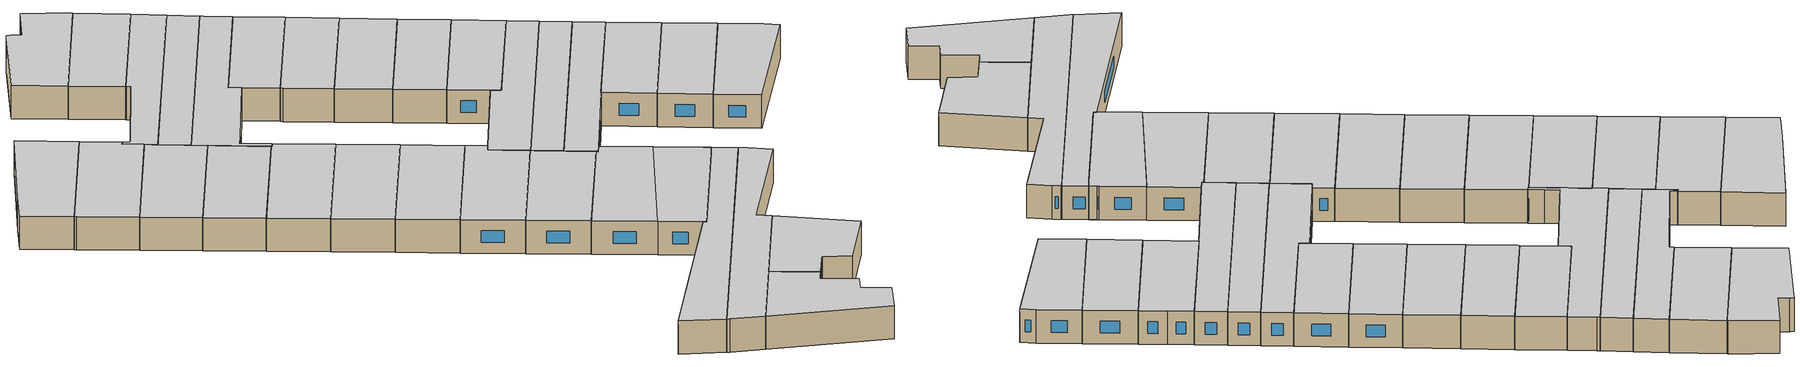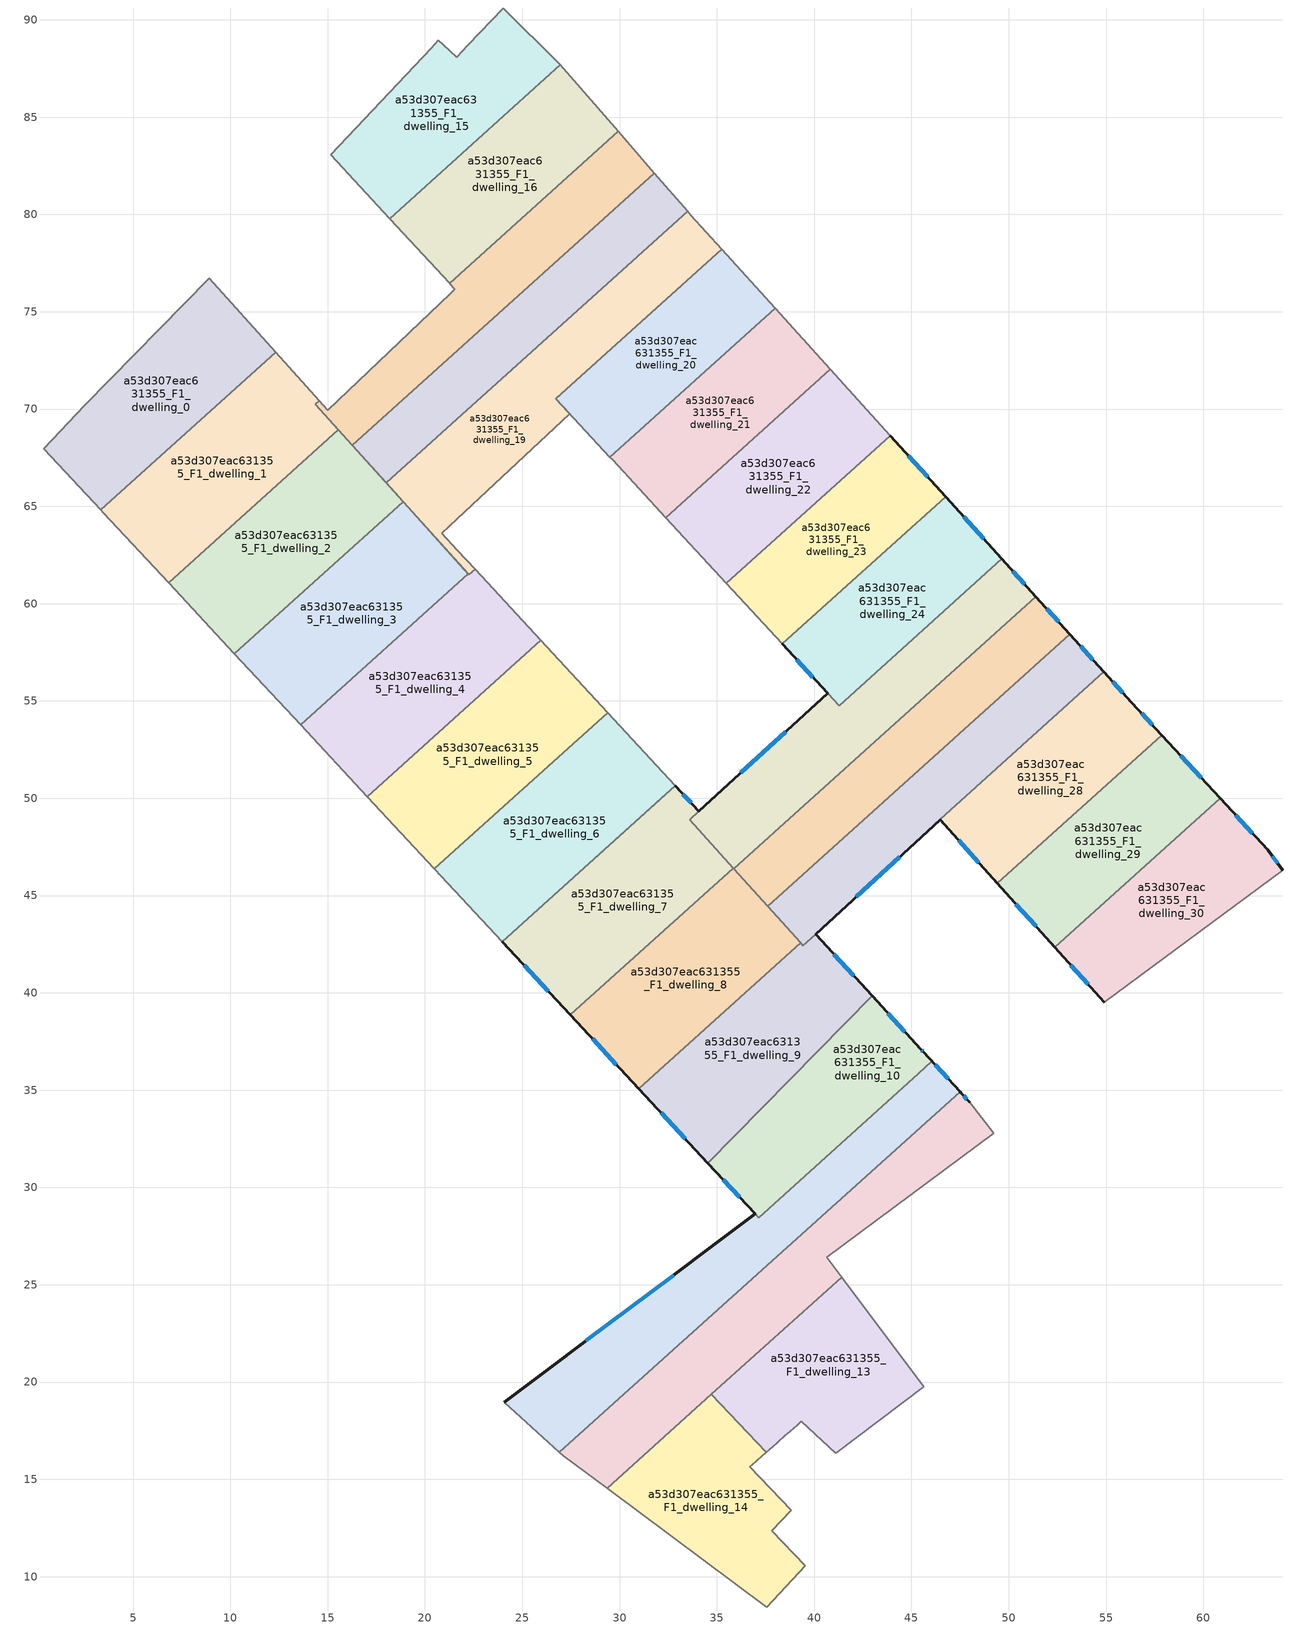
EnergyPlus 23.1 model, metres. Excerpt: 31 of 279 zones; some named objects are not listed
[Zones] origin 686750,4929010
a53d307eac631355_F1_dwelling_0
 floor to a53d307eac631355_F0_dwelling_0 (EU_floor_Construction): 8.92,76.72 12.33,72.93 3.33,64.83 0.42,67.96 2.51,70.19 z3
 wall adiabatic (EU_wall_Construction): 12.33,72.93 8.92,76.72 2.51,70.19 0.42,67.96 3.33,64.83 z3:6
 wall to a53d307eac631355_F1_dwelling_1 (EU_wall_Construction): 3.33,64.83 12.33,72.93 z3:6
 ceiling to a53d307eac631355_F2_dwelling_0 (EU_floor_Construction): 12.33,72.93 8.92,76.72 2.51,70.19 0.42,67.96 3.33,64.83 z6
a53d307eac631355_F1_dwelling_1
 floor to a53d307eac631355_F0_dwelling_1 (EU_floor_Construction): 14.57,70.43 14.37,70.25 15.55,68.93 6.83,61.07 3.47,64.68 3.33,64.83 12.33,72.93 z3
 wall to a53d307eac631355_F1_dwelling_2 (EU_wall_Construction): 6.83,61.07 15.55,68.93 z3:6
 wall adiabatic (EU_wall_Construction): 3.33,64.83 3.47,64.68 6.83,61.07 / 14.57,70.43 12.33,72.93 / 15.55,68.93 14.37,70.25 z3:6
 wall to a53d307eac631355_F1_dwelling_17 (EU_wall_Construction): 14.37,70.25 14.57,70.43 z3:6
 ceiling to a53d307eac631355_F2_dwelling_1 (EU_floor_Construction): 15.55,68.93 14.37,70.25 14.57,70.43 12.33,72.93 3.33,64.83 3.47,64.68 6.83,61.07 z6
a53d307eac631355_F1_dwelling_10
 floor to a53d307eac631355_F0_dwelling_10 (EU_floor_Construction): 45.48,37.11 45.61,36.96 46.06,36.48 45.35,35.84 37.15,28.45 34.54,31.26 42.98,39.84 z3
 wall outside (EU_wall_Construction): 45.61,36.96 45.48,37.11 42.98,39.84 / 34.54,31.26 36.97,28.64 z3:6
 wall to a53d307eac631355_F1_dwelling_9 (EU_wall_Construction): 42.98,39.84 34.54,31.26 z3:6
 wall to a53d307eac631355_F1_dwelling_11 (EU_wall_Construction): 36.97,28.64 37.15,28.45 45.35,35.84 46.06,36.48 45.61,36.96 z3:6
 window (EU_Window_Construction): 44.67,38 43.8,38.95 / 45.57,37.01 45.52,37.06 / 35.33,30.41 36.18,29.49 z3.98:5.02
 ceiling to a53d307eac631355_F2_dwelling_10 (EU_floor_Construction): 45.35,35.84 46.06,36.48 45.61,36.96 45.48,37.11 42.98,39.84 34.54,31.26 37.15,28.45 z6
a53d307eac631355_F1_dwelling_11
 floor to a53d307eac631355_F0_dwelling_11 (EU_floor_Construction): 46.06,36.48 45.62,36.97 47.5,34.92 26.9,16.4 24.07,18.97 36.97,28.64 37.15,28.45 z3
 wall outside (EU_wall_Construction): 36.97,28.64 24.07,18.97 / 47.5,34.92 45.62,36.97 z3:6
 wall to a53d307eac631355_F1_dwelling_12 (EU_wall_Construction): 26.9,16.4 47.5,34.92 z3:6
 wall adiabatic (EU_wall_Construction): 24.07,18.97 26.9,16.4 z3:6
 window (EU_Window_Construction): 32.78,25.5 28.27,22.12 / 46.89,35.59 46.23,36.3 z3.98:5.02
 ceiling to a53d307eac631355_F2_dwelling_11 (EU_floor_Construction): 37.15,28.45 36.97,28.64 24.07,18.97 26.9,16.4 47.5,34.92 45.62,36.97 46.06,36.48 z6
a53d307eac631355_F1_dwelling_12
 floor to a53d307eac631355_F0_dwelling_12 (EU_floor_Construction): 47.99,34.38 49.22,32.79 40.66,26.41 41.42,25.4 29.36,14.54 27.11,16.2 26.9,16.4 47.5,34.92 47.53,34.88 z3
 wall outside (EU_wall_Construction): 47.99,34.38 47.53,34.88 47.5,34.92 z3:6
 wall adiabatic (EU_wall_Construction): 26.9,16.4 27.11,16.2 29.36,14.54 / 41.42,25.4 40.66,26.41 49.22,32.79 47.99,34.38 z3:6
 wall to a53d307eac631355_F1_dwelling_13 (EU_wall_Construction): 34.71,19.36 41.42,25.4 z3:6
 wall to a53d307eac631355_F1_dwelling_14 (EU_wall_Construction): 29.36,14.54 34.71,19.36 z3:6
 window (EU_Window_Construction): 47.84,34.54 47.68,34.72 z3.98:5.02
 ceiling to a53d307eac631355_F2_dwelling_12 (EU_floor_Construction): 41.42,25.4 40.66,26.41 49.22,32.79 47.99,34.38 47.53,34.88 47.5,34.92 26.9,16.4 27.11,16.2 29.36,14.54 z6
a53d307eac631355_F1_dwelling_13
 floor to a53d307eac631355_F0_dwelling_13 (EU_floor_Construction): 41.42,25.4 45.62,19.75 41.11,16.34 39.34,17.98 39.23,17.88 39.12,17.79 38.78,17.49 38.62,17.35 38.55,17.29 38.09,16.89 37.87,16.69 37.72,16.55 37.53,16.39 34.71,19.36 z3
 wall adiabatic (EU_wall_Construction): 37.53,16.39 37.72,16.55 37.87,16.69 38.09,16.89 38.55,17.29 38.62,17.35 38.78,17.49 39.12,17.79 39.23,17.88 39.34,17.98 41.11,16.34 45.62,19.75 41.42,25.4 z3:6
 wall to a53d307eac631355_F1_dwelling_14 (EU_wall_Construction): 34.71,19.36 37.53,16.39 z3:6
 ceiling to a53d307eac631355_F2_dwelling_13 (EU_floor_Construction): 45.62,19.75 41.42,25.4 34.71,19.36 37.53,16.39 37.72,16.55 37.87,16.69 38.09,16.89 38.55,17.29 38.62,17.35 38.78,17.49 39.12,17.79 39.23,17.88 39.34,17.98 41.11,16.34 z6
a53d307eac631355_F1_dwelling_14
 floor to a53d307eac631355_F0_dwelling_14 (EU_floor_Construction): 37.53,16.39 37.07,15.99 37.04,15.96 36.81,15.76 36.7,15.66 38.82,13.42 37.83,12.35 39.54,10.56 37.57,8.44 29.36,14.54 34.71,19.36 z3
 wall adiabatic (EU_wall_Construction): 29.36,14.54 37.57,8.44 39.54,10.56 37.83,12.35 38.82,13.42 36.7,15.66 36.81,15.76 37.04,15.96 37.07,15.99 37.53,16.39 z3:6
 ceiling to a53d307eac631355_F2_dwelling_14 (EU_floor_Construction): 37.57,8.44 39.54,10.56 37.83,12.35 38.82,13.42 36.7,15.66 36.81,15.76 37.04,15.96 37.07,15.99 37.53,16.39 34.71,19.36 29.36,14.54 z6
a53d307eac631355_F1_dwelling_15
 floor to a53d307eac631355_F0_dwelling_15 (EU_floor_Construction): 26.91,87.75 26.96,87.69 18.19,79.79 15.15,83.08 20.32,88.55 20.69,88.95 20.93,88.73 21.63,88.07 22.21,88.69 24.03,90.61 z3
 wall adiabatic (EU_wall_Construction): 26.96,87.69 26.91,87.75 24.03,90.61 22.21,88.69 21.63,88.07 20.93,88.73 20.69,88.95 20.32,88.55 15.15,83.08 18.19,79.79 z3:6
 wall to a53d307eac631355_F1_dwelling_16 (EU_wall_Construction): 18.19,79.79 26.96,87.69 z3:6
 ceiling to a53d307eac631355_F2_dwelling_15 (EU_floor_Construction): 26.96,87.69 26.91,87.75 24.03,90.61 22.21,88.69 21.63,88.07 20.93,88.73 20.69,88.95 20.32,88.55 15.15,83.08 18.19,79.79 z6
a53d307eac631355_F1_dwelling_16
 floor to a53d307eac631355_F0_dwelling_16 (EU_floor_Construction): 26.96,87.69 29.94,84.27 21.27,76.46 18.19,79.79 z3
 wall to a53d307eac631355_F1_dwelling_17 (EU_wall_Construction): 21.27,76.46 29.94,84.27 z3:6
 wall adiabatic (EU_wall_Construction): 18.19,79.79 21.27,76.46 / 29.94,84.27 26.96,87.69 z3:6
 ceiling to a53d307eac631355_F2_dwelling_16 (EU_floor_Construction): 29.94,84.27 26.96,87.69 18.19,79.79 21.27,76.46 z6
a53d307eac631355_F1_dwelling_17
 floor to a53d307eac631355_F0_dwelling_17 (EU_floor_Construction): 29.94,84.27 31.79,82.13 16.26,68.14 14.37,70.25 14.57,70.43 15,69.95 21.29,75.93 21.53,76.16 21.28,76.44 21.27,76.46 z3
 wall adiabatic (EU_wall_Construction): 21.27,76.46 21.28,76.44 21.53,76.16 21.29,75.93 15,69.95 14.57,70.43 / 31.79,82.13 29.94,84.27 / 14.37,70.25 16.26,68.14 z3:6
 wall to a53d307eac631355_F1_dwelling_18 (EU_wall_Construction): 16.26,68.14 31.79,82.13 z3:6
 ceiling to a53d307eac631355_F2_dwelling_17 (EU_floor_Construction): 21.53,76.16 21.29,75.93 15,69.95 14.57,70.43 14.37,70.25 16.26,68.14 31.79,82.13 29.94,84.27 21.27,76.46 21.28,76.44 z6
a53d307eac631355_F1_dwelling_18
 floor to a53d307eac631355_F0_dwelling_18 (EU_floor_Construction): 31.79,82.13 33.5,80.16 18.01,66.2 16.26,68.14 z3
 wall adiabatic (EU_wall_Construction): 33.5,80.16 31.79,82.13 / 16.26,68.14 18.01,66.2 z3:6
 wall to a53d307eac631355_F1_dwelling_19 (EU_wall_Construction): 18.01,66.2 33.5,80.16 z3:6
 ceiling to a53d307eac631355_F2_dwelling_18 (EU_floor_Construction): 33.5,80.16 31.79,82.13 16.26,68.14 18.01,66.2 z6
a53d307eac631355_F1_dwelling_19
 floor to a53d307eac631355_F0_dwelling_19 (EU_floor_Construction): 33.67,79.96 35.25,78.22 26.73,70.54 27.45,69.76 21.63,64.34 20.85,63.62 21.67,62.74 22.57,61.77 22.26,61.49 18.01,66.2 33.5,80.16 z3
 wall to a53d307eac631355_F1_dwelling_4 (EU_wall_Construction): 22.26,61.49 22.57,61.77 z3:6
 wall adiabatic (EU_wall_Construction): 18.01,66.2 22.26,61.49 / 22.57,61.77 21.67,62.74 20.85,63.62 21.63,64.34 27.45,69.76 26.73,70.54 35.25,78.22 33.67,79.96 33.5,80.16 z3:6
 ceiling to a53d307eac631355_F2_dwelling_19 (EU_floor_Construction): 27.45,69.76 26.73,70.54 35.25,78.22 33.67,79.96 33.5,80.16 18.01,66.2 22.26,61.49 22.57,61.77 21.67,62.74 20.85,63.62 21.63,64.34 z6
a53d307eac631355_F1_dwelling_2
 floor to a53d307eac631355_F0_dwelling_2 (EU_floor_Construction): 15.55,68.93 18.88,65.24 10.21,57.43 6.83,61.07 z3
 wall adiabatic (EU_wall_Construction): 18.88,65.24 15.55,68.93 / 6.83,61.07 10.21,57.43 z3:6
 wall to a53d307eac631355_F1_dwelling_3 (EU_wall_Construction): 10.21,57.43 18.88,65.24 z3:6
 ceiling to a53d307eac631355_F2_dwelling_2 (EU_floor_Construction): 18.88,65.24 15.55,68.93 6.83,61.07 10.21,57.43 z6
a53d307eac631355_F1_dwelling_20
 floor to a53d307eac631355_F0_dwelling_20 (EU_floor_Construction): 35.25,78.22 37.99,75.18 29.5,67.54 26.74,70.55 z3
 wall adiabatic (EU_wall_Construction): 37.99,75.18 35.25,78.22 26.74,70.55 / 26.73,70.54 29.5,67.54 z3:6
 wall to a53d307eac631355_F1_dwelling_21 (EU_wall_Construction): 29.5,67.54 37.99,75.18 z3:6
 ceiling to a53d307eac631355_F2_dwelling_20 (EU_floor_Construction): 37.99,75.18 35.25,78.22 26.74,70.55 29.5,67.54 z6
a53d307eac631355_F1_dwelling_21
 floor to a53d307eac631355_F0_dwelling_21 (EU_floor_Construction): 37.99,75.18 40.84,72.04 32.38,64.42 29.64,67.39 29.5,67.54 z3
 wall adiabatic (EU_wall_Construction): 29.5,67.54 29.64,67.39 32.38,64.42 / 40.84,72.04 37.99,75.18 z3:6
 wall to a53d307eac631355_F1_dwelling_22 (EU_wall_Construction): 32.38,64.42 40.84,72.04 z3:6
 ceiling to a53d307eac631355_F2_dwelling_21 (EU_floor_Construction): 40.84,72.04 37.99,75.18 29.5,67.54 29.64,67.39 32.38,64.42 z6
a53d307eac631355_F1_dwelling_22
 floor to a53d307eac631355_F0_dwelling_22 (EU_floor_Construction): 40.84,72.04 43.92,68.63 35.49,61.04 32.38,64.42 z3
 wall adiabatic (EU_wall_Construction): 43.92,68.63 40.84,72.04 / 32.38,64.42 35.49,61.04 z3:6
 wall to a53d307eac631355_F1_dwelling_23 (EU_wall_Construction): 35.49,61.04 43.92,68.63 z3:6
 ceiling to a53d307eac631355_F2_dwelling_22 (EU_floor_Construction): 43.92,68.63 40.84,72.04 32.38,64.42 35.49,61.04 z6
a53d307eac631355_F1_dwelling_23
 floor to a53d307eac631355_F0_dwelling_23 (EU_floor_Construction): 43.92,68.63 46.76,65.5 38.36,57.93 35.49,61.04 z3
 wall outside (EU_wall_Construction): 46.76,65.5 43.92,68.63 z3:6
 wall to a53d307eac631355_F1_dwelling_24 (EU_wall_Construction): 38.36,57.93 46.76,65.5 z3:6
 wall adiabatic (EU_wall_Construction): 35.49,61.04 38.36,57.93 z3:6
 window (EU_Window_Construction): 45.84,66.52 44.84,67.61 z3.98:5.02
 ceiling to a53d307eac631355_F2_dwelling_23 (EU_floor_Construction): 46.76,65.5 43.92,68.63 35.49,61.04 38.36,57.93 z6
a53d307eac631355_F1_dwelling_24
 floor to a53d307eac631355_F0_dwelling_24 (EU_floor_Construction): 46.76,65.5 49.65,62.3 41.28,54.76 38.36,57.93 z3
 wall outside (EU_wall_Construction): 38.36,57.93 40.69,55.41 / 49.65,62.3 46.76,65.5 z3:6
 wall to a53d307eac631355_F1_dwelling_25 (EU_wall_Construction): 40.69,55.4 41.28,54.76 49.65,62.3 z3:6
 window (EU_Window_Construction): 39.12,57.11 39.93,56.23 / 48.71,63.34 47.7,64.46 z3.98:5.02
 ceiling to a53d307eac631355_F2_dwelling_24 (EU_floor_Construction): 49.65,62.3 46.76,65.5 38.36,57.93 41.28,54.76 z6
a53d307eac631355_F1_dwelling_25
 floor to a53d307eac631355_F0_dwelling_25 (EU_floor_Construction): 49.65,62.3 51.4,60.37 35.87,46.38 33.6,48.9 40.69,55.4 41.28,54.76 z3
 wall outside (EU_wall_Construction): 51.4,60.37 49.65,62.3 / 40.69,55.4 34.07,49.33 z3:6
 wall to a53d307eac631355_F1_dwelling_26 (EU_wall_Construction): 35.87,46.38 51.4,60.37 z3:6
 wall to a53d307eac631355_F1_dwelling_7 (EU_wall_Construction): 34.07,49.33 33.6,48.9 35.84,46.41 z3:6
 wall to a53d307eac631355_F1_dwelling_8 (EU_wall_Construction): 35.84,46.41 35.87,46.38 z3:6
 window (EU_Window_Construction): 50.83,61 50.21,61.67 / 38.54,53.43 36.22,51.31 z3.98:5.02
 ceiling to a53d307eac631355_F2_dwelling_25 (EU_floor_Construction): 41.28,54.76 40.69,55.4 33.6,48.9 35.87,46.38 51.4,60.37 49.65,62.3 z6
a53d307eac631355_F1_dwelling_26
 floor to a53d307eac631355_F0_dwelling_26 (EU_floor_Construction): 51.4,60.37 53.14,58.43 37.61,44.44 35.87,46.38 z3
 wall outside (EU_wall_Construction): 53.14,58.43 51.4,60.37 z3:6
 wall to a53d307eac631355_F1_dwelling_27 (EU_wall_Construction): 37.61,44.44 53.14,58.43 z3:6
 wall to a53d307eac631355_F1_dwelling_8 (EU_wall_Construction): 35.87,46.38 37.61,44.44 z3:6
 window (EU_Window_Construction): 52.58,59.06 51.96,59.74 z3.98:5.02
 ceiling to a53d307eac631355_F2_dwelling_26 (EU_floor_Construction): 53.14,58.43 51.4,60.37 35.87,46.38 37.61,44.44 z6
a53d307eac631355_F1_dwelling_27
 floor to a53d307eac631355_F0_dwelling_27 (EU_floor_Construction): 53.14,58.43 54.89,56.5 46.47,48.92 46.48,48.9 39.42,42.43 39.35,42.51 37.61,44.44 z3
 wall outside (EU_wall_Construction): 54.89,56.5 53.14,58.43 / 40.08,43.03 46.48,48.9 z3:6
 wall to a53d307eac631355_F1_dwelling_28 (EU_wall_Construction): 46.48,48.9 46.47,48.92 54.89,56.5 z3:6
 wall to a53d307eac631355_F1_dwelling_9 (EU_wall_Construction): 39.43,42.43 40.07,43.02 / 39.35,42.51 39.42,42.43 / 39.3,42.57 39.36,42.51 z3:6
 wall to a53d307eac631355_F1_dwelling_8 (EU_wall_Construction): 37.61,44.44 39.3,42.56 z3:6
 window (EU_Window_Construction): 54.32,57.13 53.71,57.81 / 42.16,44.94 44.4,46.99 z3.98:5.02
 ceiling to a53d307eac631355_F2_dwelling_27 (EU_floor_Construction): 46.48,48.9 46.47,48.92 54.89,56.5 53.14,58.43 37.61,44.44 39.35,42.51 39.42,42.43 z6
a53d307eac631355_F1_dwelling_28
 floor to a53d307eac631355_F0_dwelling_28 (EU_floor_Construction): 56.32,54.92 57.87,53.25 49.41,45.63 46.48,48.9 46.47,48.92 54.89,56.5 z3
 wall outside (EU_wall_Construction): 57.87,53.25 56.32,54.92 54.89,56.5 / 46.48,48.9 49.41,45.63 z3:6
 wall to a53d307eac631355_F1_dwelling_29 (EU_wall_Construction): 49.41,45.63 57.87,53.25 z3:6
 window (EU_Window_Construction): 55.86,55.44 55.36,55.99 / 57.36,53.79 56.82,54.38 / 47.44,47.84 48.46,46.7 z3.98:5.02
 ceiling to a53d307eac631355_F2_dwelling_28 (EU_floor_Construction): 57.87,53.25 56.32,54.92 54.89,56.5 46.47,48.92 46.48,48.9 49.41,45.63 z6
a53d307eac631355_F1_dwelling_29
 floor to a53d307eac631355_F0_dwelling_29 (EU_floor_Construction): 57.87,53.25 60.86,50 52.36,42.34 49.41,45.63 z3
 wall outside (EU_wall_Construction): 60.86,50 57.87,53.25 / 49.41,45.63 52.36,42.34 z3:6
 wall to a53d307eac631355_F1_dwelling_30 (EU_wall_Construction): 52.36,42.34 60.86,50 z3:6
 window (EU_Window_Construction): 59.89,51.06 58.84,52.19 / 50.37,44.56 51.4,43.41 z3.98:5.02
 ceiling to a53d307eac631355_F2_dwelling_29 (EU_floor_Construction): 60.86,50 57.87,53.25 49.41,45.63 52.36,42.34 z6
a53d307eac631355_F1_dwelling_3
 floor to a53d307eac631355_F0_dwelling_3 (EU_floor_Construction): 18.88,65.24 22.22,61.53 13.61,53.77 10.21,57.43 z3
 wall adiabatic (EU_wall_Construction): 22.22,61.53 18.88,65.24 / 10.21,57.43 13.61,53.77 z3:6
 wall to a53d307eac631355_F1_dwelling_4 (EU_wall_Construction): 13.61,53.77 22.22,61.53 z3:6
 ceiling to a53d307eac631355_F2_dwelling_3 (EU_floor_Construction): 22.22,61.53 18.88,65.24 10.21,57.43 13.61,53.77 z6
a53d307eac631355_F1_dwelling_30
 floor to a53d307eac631355_F0_dwelling_30 (EU_floor_Construction): 63.3,47.35 64.07,46.31 54.9,39.51 52.36,42.34 60.86,50 z3
 wall outside (EU_wall_Construction): 52.36,42.34 54.9,39.51 / 64.07,46.31 63.3,47.35 60.86,50 z3:6
 wall adiabatic (EU_wall_Construction): 54.9,39.51 64.07,46.31 z3:6
 window (EU_Window_Construction): 53.19,41.42 54.08,40.43 / 62.51,48.21 61.65,49.14 / 63.82,46.65 63.55,47.01 z3.98:5.02
 ceiling to a53d307eac631355_F2_dwelling_30 (EU_floor_Construction): 64.07,46.31 63.3,47.35 60.86,50 52.36,42.34 54.9,39.51 z6
a53d307eac631355_F1_dwelling_4
 floor to a53d307eac631355_F0_dwelling_4 (EU_floor_Construction): 22.57,61.77 25.95,58.11 17.04,50.08 13.61,53.77 22.22,61.53 22.26,61.49 z3
 wall adiabatic (EU_wall_Construction): 22.26,61.49 22.22,61.53 / 13.61,53.77 17.04,50.08 25.95,58.11 22.57,61.77 z3:6
 ceiling to a53d307eac631355_F2_dwelling_4 (EU_floor_Construction): 25.95,58.11 22.57,61.77 22.26,61.49 22.22,61.53 13.61,53.77 17.04,50.08 z6
a53d307eac631355_F1_dwelling_5
 floor to a53d307eac631355_F0_dwelling_5 (EU_floor_Construction): 25.96,58.11 29.39,54.39 20.49,46.37 17.04,50.08 z3
 wall adiabatic (EU_wall_Construction): 29.39,54.39 25.96,58.11 17.04,50.08 20.49,46.37 z3:6
 wall to a53d307eac631355_F1_dwelling_6 (EU_wall_Construction): 20.49,46.37 29.39,54.39 z3:6
 ceiling to a53d307eac631355_F2_dwelling_5 (EU_floor_Construction): 29.39,54.39 25.96,58.11 17.04,50.08 20.49,46.37 z6
a53d307eac631355_F1_dwelling_6
 floor to a53d307eac631355_F0_dwelling_6 (EU_floor_Construction): 29.39,54.39 32.85,50.65 23.97,42.63 20.49,46.37 z3
 wall adiabatic (EU_wall_Construction): 20.49,46.37 23.97,42.63 32.4,50.23 32.86,50.64 / 32.85,50.65 29.39,54.39 z3:6
 ceiling to a53d307eac631355_F2_dwelling_6 (EU_floor_Construction): 32.85,50.65 29.39,54.39 20.49,46.37 23.97,42.63 z6
a53d307eac631355_F1_dwelling_7
 floor to a53d307eac631355_F0_dwelling_7 (EU_floor_Construction): 34.07,49.33 33.6,48.9 35.84,46.41 27.47,38.87 23.97,42.63 32.86,50.64 z3
 wall outside (EU_wall_Construction): 34.07,49.33 32.86,50.64 / 23.97,42.63 27.47,38.87 z3:6
 wall to a53d307eac631355_F1_dwelling_8 (EU_wall_Construction): 27.47,38.87 35.84,46.41 z3:6
 wall adiabatic (EU_wall_Construction): 32.86,50.64 23.97,42.63 z3:6
 window (EU_Window_Construction): 33.68,49.76 33.25,50.22 / 25.1,41.41 26.33,40.09 z3.98:5.02
 ceiling to a53d307eac631355_F2_dwelling_7 (EU_floor_Construction): 35.84,46.41 33.6,48.9 34.07,49.33 32.86,50.64 23.97,42.63 27.47,38.87 z6
a53d307eac631355_F1_dwelling_8
 floor to a53d307eac631355_F0_dwelling_8 (EU_floor_Construction): 35.84,46.41 39.3,42.57 30.99,35.08 27.47,38.87 z3
 wall outside (EU_wall_Construction): 27.47,38.87 30.99,35.08 z3:6
 wall to a53d307eac631355_F1_dwelling_9 (EU_wall_Construction): 30.99,35.08 39.3,42.57 z3:6
 window (EU_Window_Construction): 28.61,37.64 29.84,36.31 z3.98:5.02
 ceiling to a53d307eac631355_F2_dwelling_8 (EU_floor_Construction): 39.3,42.57 35.84,46.41 27.47,38.87 30.99,35.08 z6
a53d307eac631355_F1_dwelling_9
 floor to a53d307eac631355_F0_dwelling_9 (EU_floor_Construction): 40.07,43.02 42.98,39.84 34.54,31.26 30.99,35.08 39.3,42.57 39.43,42.43 z3
 wall outside (EU_wall_Construction): 42.98,39.84 40.07,43.02 / 30.99,35.08 34.54,31.26 z3:6
 window (EU_Window_Construction): 42.04,40.88 41.02,41.99 / 32.15,33.83 33.39,32.5 z3.98:5.02
 ceiling to a53d307eac631355_F2_dwelling_9 (EU_floor_Construction): 34.54,31.26 42.98,39.84 40.07,43.02 39.43,42.43 39.3,42.57 30.99,35.08 z6
[Building]
EU S2 Campaign: North Axis=0; Terrain=City; Solar Distribution=FullExterior
[Site:Location]
Bologna: Latitude=44.5; Longitude=11.25; Time Zone=1; Elevation=37
[SizingPeriod:WeatherFileDays]
AnnualSizingPeriod: Begin Month=1; Begin Day of Month=1; End Month=12; End Day of Month=31; Day of Week for Start Day=Monday; Use Weather File Daylight Saving Period=No; Use Weather File Rain and Snow Indicators=No
[MATERIAL]
EU_InternalMass_Material: Roughness=MediumRough; Thickness=0.1; Conductivity=1; Density=1800; Specific Heat=900; Thermal Absorptance=0.9; Solar Absorptance=0.7; Visible Absorptance=0.7
[MATERIAL:NOMASS] Roughness=MediumRough; Thermal Absorptance=0.9; Solar Absorptance=0.7; Visible Absorptance=0.7
Name | Thermal Resistance
EU_wall_NoMass | 0.905828
EU_floor_NoMass | 0.67114
[WINDOWMATERIAL:SIMPLEGLAZINGSYSTEM]
EU_Window_SimpleGlazing: UFactor=4.52486; Solar Heat Gain Coefficient=0.85; Visible Transmittance=0.85
[CONSTRUCTION]
EU_wall_Construction: EU_wall_NoMass
EU_floor_Construction: EU_floor_NoMass
EU_Window_Construction: EU_Window_SimpleGlazing
EU_InternalMass_Construction: EU_InternalMass_Material
[ZONE] Type=1; Multiplier=1; Ceiling Height=autocalculate; Floor Area=autocalculate; Part of Total Floor Area=Yes
Name | Volume
a53d307eac631355_F1_dwelling_0 | 171.604
a53d307eac631355_F1_dwelling_1 | 184.271
a53d307eac631355_F1_dwelling_10 | 151.141
a53d307eac631355_F1_dwelling_11 | 222.594
a53d307eac631355_F1_dwelling_12 | 223.252
a53d307eac631355_F1_dwelling_13 | 155.102
a53d307eac631355_F1_dwelling_14 | 157.271
a53d307eac631355_F1_dwelling_15 | 160.153
a53d307eac631355_F1_dwelling_16 | 159.698
a53d307eac631355_F1_dwelling_17 | 163.465
a53d307eac631355_F1_dwelling_18 | 163.493
a53d307eac631355_F1_dwelling_19 | 198.623
a53d307eac631355_F1_dwelling_2 | 174.372
a53d307eac631355_F1_dwelling_20 | 140.32
a53d307eac631355_F1_dwelling_21 | 145.242
a53d307eac631355_F1_dwelling_22 | 156.439
a53d307eac631355_F1_dwelling_23 | 143.767
a53d307eac631355_F1_dwelling_24 | 145.678
a53d307eac631355_F1_dwelling_25 | 187.222
a53d307eac631355_F1_dwelling_26 | 163.474
a53d307eac631355_F1_dwelling_27 | 165.2
a53d307eac631355_F1_dwelling_28 | 150.135
a53d307eac631355_F1_dwelling_29 | 151.158
a53d307eac631355_F1_dwelling_3 | 174.359
a53d307eac631355_F1_dwelling_30 | 149.488
a53d307eac631355_F1_dwelling_4 | 181.154
a53d307eac631355_F1_dwelling_5 | 182.189
a53d307eac631355_F1_dwelling_6 | 183.219
a53d307eac631355_F1_dwelling_7 | 177.751
a53d307eac631355_F1_dwelling_8 | 174.38
a53d307eac631355_F1_dwelling_9 | 174.817
[INTERNALMASS] Construction=EU_InternalMass_Construction
Name | Zone or ZoneList | Surface Area
a53d307eac631355_F1_dwelling_0_EU_InternalMass | a53d307eac631355_F1_dwelling_0 | 57.1994
a53d307eac631355_F1_dwelling_1_EU_InternalMass | a53d307eac631355_F1_dwelling_1 | 61.4251
a53d307eac631355_F1_dwelling_2_EU_InternalMass | a53d307eac631355_F1_dwelling_2 | 58.1245
a53d307eac631355_F1_dwelling_3_EU_InternalMass | a53d307eac631355_F1_dwelling_3 | 58.1197
a53d307eac631355_F1_dwelling_4_EU_InternalMass | a53d307eac631355_F1_dwelling_4 | 60.388
a53d307eac631355_F1_dwelling_5_EU_InternalMass | a53d307eac631355_F1_dwelling_5 | 60.7557
a53d307eac631355_F1_dwelling_6_EU_InternalMass | a53d307eac631355_F1_dwelling_6 | 61.1039
a53d307eac631355_F1_dwelling_7_EU_InternalMass | a53d307eac631355_F1_dwelling_7 | 59.2516
a53d307eac631355_F1_dwelling_8_EU_InternalMass | a53d307eac631355_F1_dwelling_8 | 58.1268
a53d307eac631355_F1_dwelling_9_EU_InternalMass | a53d307eac631355_F1_dwelling_9 | 58.2725
a53d307eac631355_F1_dwelling_10_EU_InternalMass | a53d307eac631355_F1_dwelling_10 | 50.3778
a53d307eac631355_F1_dwelling_11_EU_InternalMass | a53d307eac631355_F1_dwelling_11 | 74.1855
a53d307eac631355_F1_dwelling_12_EU_InternalMass | a53d307eac631355_F1_dwelling_12 | 74.412
a53d307eac631355_F1_dwelling_13_EU_InternalMass | a53d307eac631355_F1_dwelling_13 | 51.7014
a53d307eac631355_F1_dwelling_14_EU_InternalMass | a53d307eac631355_F1_dwelling_14 | 52.428
a53d307eac631355_F1_dwelling_15_EU_InternalMass | a53d307eac631355_F1_dwelling_15 | 53.3843
a53d307eac631355_F1_dwelling_16_EU_InternalMass | a53d307eac631355_F1_dwelling_16 | 53.2325
a53d307eac631355_F1_dwelling_17_EU_InternalMass | a53d307eac631355_F1_dwelling_17 | 54.4884
a53d307eac631355_F1_dwelling_18_EU_InternalMass | a53d307eac631355_F1_dwelling_18 | 54.4977
a53d307eac631355_F1_dwelling_19_EU_InternalMass | a53d307eac631355_F1_dwelling_19 | 66.2078
a53d307eac631355_F1_dwelling_20_EU_InternalMass | a53d307eac631355_F1_dwelling_20 | 46.7851
a53d307eac631355_F1_dwelling_21_EU_InternalMass | a53d307eac631355_F1_dwelling_21 | 48.4154
a53d307eac631355_F1_dwelling_22_EU_InternalMass | a53d307eac631355_F1_dwelling_22 | 52.146
a53d307eac631355_F1_dwelling_23_EU_InternalMass | a53d307eac631355_F1_dwelling_23 | 47.9225
a53d307eac631355_F1_dwelling_24_EU_InternalMass | a53d307eac631355_F1_dwelling_24 | 48.5579
a53d307eac631355_F1_dwelling_25_EU_InternalMass | a53d307eac631355_F1_dwelling_25 | 62.4068
a53d307eac631355_F1_dwelling_26_EU_InternalMass | a53d307eac631355_F1_dwelling_26 | 54.4913
a53d307eac631355_F1_dwelling_27_EU_InternalMass | a53d307eac631355_F1_dwelling_27 | 55.0936
a53d307eac631355_F1_dwelling_28_EU_InternalMass | a53d307eac631355_F1_dwelling_28 | 50.0516
a53d307eac631355_F1_dwelling_29_EU_InternalMass | a53d307eac631355_F1_dwelling_29 | 50.3859
a53d307eac631355_F1_dwelling_30_EU_InternalMass | a53d307eac631355_F1_dwelling_30 | 49.829
[OTHEREQUIPMENT] Fuel Type=Electricity; Design Level Calculation Method=Watts/Area; Power per Zone Floor Area=1; Fraction Latent=0; Fraction Radiant=0; Fraction Lost=0; Carbon Dioxide Generation Rate=0; EndUse Subcategory=EU_Step8_InternalGains
Name | Zone or ZoneList or Space or SpaceList | Schedule
EU_Step8_InternalGain_a53d307eac631355_F1_dwelling_0_f000 | a53d307eac631355_F1_dwelling_0 | EU_Step8_GainSchedule_a53d307eac631355_F1_dwelling_0_f000
EU_Step8_InternalGain_a53d307eac631355_F1_dwelling_1_f000 | a53d307eac631355_F1_dwelling_1 | EU_Step8_GainSchedule_a53d307eac631355_F1_dwelling_1_f000
EU_Step8_InternalGain_a53d307eac631355_F1_dwelling_2_f000 | a53d307eac631355_F1_dwelling_2 | EU_Step8_GainSchedule_a53d307eac631355_F1_dwelling_2_f000
EU_Step8_InternalGain_a53d307eac631355_F1_dwelling_3_f000 | a53d307eac631355_F1_dwelling_3 | EU_Step8_GainSchedule_a53d307eac631355_F1_dwelling_3_f000
EU_Step8_InternalGain_a53d307eac631355_F1_dwelling_4_f000 | a53d307eac631355_F1_dwelling_4 | EU_Step8_GainSchedule_a53d307eac631355_F1_dwelling_4_f000
EU_Step8_InternalGain_a53d307eac631355_F1_dwelling_5_f000 | a53d307eac631355_F1_dwelling_5 | EU_Step8_GainSchedule_a53d307eac631355_F1_dwelling_5_f000
EU_Step8_InternalGain_a53d307eac631355_F1_dwelling_6_f000 | a53d307eac631355_F1_dwelling_6 | EU_Step8_GainSchedule_a53d307eac631355_F1_dwelling_6_f000
EU_Step8_InternalGain_a53d307eac631355_F1_dwelling_7_f000 | a53d307eac631355_F1_dwelling_7 | EU_Step8_GainSchedule_a53d307eac631355_F1_dwelling_7_f000
EU_Step8_InternalGain_a53d307eac631355_F1_dwelling_8_f000 | a53d307eac631355_F1_dwelling_8 | EU_Step8_GainSchedule_a53d307eac631355_F1_dwelling_8_f000
EU_Step8_InternalGain_a53d307eac631355_F1_dwelling_9_f000 | a53d307eac631355_F1_dwelling_9 | EU_Step8_GainSchedule_a53d307eac631355_F1_dwelling_9_f000
EU_Step8_InternalGain_a53d307eac631355_F1_dwelling_10_f000 | a53d307eac631355_F1_dwelling_10 | EU_Step8_GainSchedule_a53d307eac631355_F1_dwelling_10_f000
EU_Step8_InternalGain_a53d307eac631355_F1_dwelling_11_f000 | a53d307eac631355_F1_dwelling_11 | EU_Step8_GainSchedule_a53d307eac631355_F1_dwelling_11_f000
EU_Step8_InternalGain_a53d307eac631355_F1_dwelling_12_f000 | a53d307eac631355_F1_dwelling_12 | EU_Step8_GainSchedule_a53d307eac631355_F1_dwelling_12_f000
EU_Step8_InternalGain_a53d307eac631355_F1_dwelling_13_f000 | a53d307eac631355_F1_dwelling_13 | EU_Step8_GainSchedule_a53d307eac631355_F1_dwelling_13_f000
EU_Step8_InternalGain_a53d307eac631355_F1_dwelling_14_f000 | a53d307eac631355_F1_dwelling_14 | EU_Step8_GainSchedule_a53d307eac631355_F1_dwelling_14_f000
EU_Step8_InternalGain_a53d307eac631355_F1_dwelling_15_f000 | a53d307eac631355_F1_dwelling_15 | EU_Step8_GainSchedule_a53d307eac631355_F1_dwelling_15_f000
EU_Step8_InternalGain_a53d307eac631355_F1_dwelling_16_f000 | a53d307eac631355_F1_dwelling_16 | EU_Step8_GainSchedule_a53d307eac631355_F1_dwelling_16_f000
EU_Step8_InternalGain_a53d307eac631355_F1_dwelling_17_f000 | a53d307eac631355_F1_dwelling_17 | EU_Step8_GainSchedule_a53d307eac631355_F1_dwelling_17_f000
EU_Step8_InternalGain_a53d307eac631355_F1_dwelling_18_f000 | a53d307eac631355_F1_dwelling_18 | EU_Step8_GainSchedule_a53d307eac631355_F1_dwelling_18_f000
EU_Step8_InternalGain_a53d307eac631355_F1_dwelling_19_f000 | a53d307eac631355_F1_dwelling_19 | EU_Step8_GainSchedule_a53d307eac631355_F1_dwelling_19_f000
EU_Step8_InternalGain_a53d307eac631355_F1_dwelling_20_f000 | a53d307eac631355_F1_dwelling_20 | EU_Step8_GainSchedule_a53d307eac631355_F1_dwelling_20_f000
EU_Step8_InternalGain_a53d307eac631355_F1_dwelling_21_f000 | a53d307eac631355_F1_dwelling_21 | EU_Step8_GainSchedule_a53d307eac631355_F1_dwelling_21_f000
EU_Step8_InternalGain_a53d307eac631355_F1_dwelling_22_f000 | a53d307eac631355_F1_dwelling_22 | EU_Step8_GainSchedule_a53d307eac631355_F1_dwelling_22_f000
EU_Step8_InternalGain_a53d307eac631355_F1_dwelling_23_f000 | a53d307eac631355_F1_dwelling_23 | EU_Step8_GainSchedule_a53d307eac631355_F1_dwelling_23_f000
EU_Step8_InternalGain_a53d307eac631355_F1_dwelling_24_f000 | a53d307eac631355_F1_dwelling_24 | EU_Step8_GainSchedule_a53d307eac631355_F1_dwelling_24_f000
EU_Step8_InternalGain_a53d307eac631355_F1_dwelling_25_f000 | a53d307eac631355_F1_dwelling_25 | EU_Step8_GainSchedule_a53d307eac631355_F1_dwelling_25_f000
EU_Step8_InternalGain_a53d307eac631355_F1_dwelling_26_f000 | a53d307eac631355_F1_dwelling_26 | EU_Step8_GainSchedule_a53d307eac631355_F1_dwelling_26_f000
EU_Step8_InternalGain_a53d307eac631355_F1_dwelling_27_f000 | a53d307eac631355_F1_dwelling_27 | EU_Step8_GainSchedule_a53d307eac631355_F1_dwelling_27_f000
EU_Step8_InternalGain_a53d307eac631355_F1_dwelling_28_f000 | a53d307eac631355_F1_dwelling_28 | EU_Step8_GainSchedule_a53d307eac631355_F1_dwelling_28_f000
EU_Step8_InternalGain_a53d307eac631355_F1_dwelling_29_f000 | a53d307eac631355_F1_dwelling_29 | EU_Step8_GainSchedule_a53d307eac631355_F1_dwelling_29_f000
EU_Step8_InternalGain_a53d307eac631355_F1_dwelling_30_f000 | a53d307eac631355_F1_dwelling_30 | EU_Step8_GainSchedule_a53d307eac631355_F1_dwelling_30_f000
[ZONEVENTILATION:DESIGNFLOWRATE] Schedule=EU_AlwaysOn; Design Flow Rate Calculation Method=AirChanges/Hour; Air Changes per Hour=0.73129; Ventilation Type=Natural; Fan Pressure Rise=0; Fan Total Efficiency=1; Constant Term Coefficient=1; Temperature Term Coefficient=0; Velocity Term Coefficient=0; Velocity Squared Term Coefficient=0; Minimum Indoor Temperature=-100; Maximum Indoor Temperature=100; Delta Temperature=-100; Minimum Outdoor Temperature=-100; Maximum Outdoor Temperature=100; Maximum Wind Speed=40
Name | Zone or ZoneList or Space or SpaceList
EU_ConstantAir_a53d307eac631355_F1_dwelling_0 | a53d307eac631355_F1_dwelling_0
EU_ConstantAir_a53d307eac631355_F1_dwelling_1 | a53d307eac631355_F1_dwelling_1
EU_ConstantAir_a53d307eac631355_F1_dwelling_2 | a53d307eac631355_F1_dwelling_2
EU_ConstantAir_a53d307eac631355_F1_dwelling_3 | a53d307eac631355_F1_dwelling_3
EU_ConstantAir_a53d307eac631355_F1_dwelling_4 | a53d307eac631355_F1_dwelling_4
EU_ConstantAir_a53d307eac631355_F1_dwelling_5 | a53d307eac631355_F1_dwelling_5
EU_ConstantAir_a53d307eac631355_F1_dwelling_6 | a53d307eac631355_F1_dwelling_6
EU_ConstantAir_a53d307eac631355_F1_dwelling_7 | a53d307eac631355_F1_dwelling_7
EU_ConstantAir_a53d307eac631355_F1_dwelling_8 | a53d307eac631355_F1_dwelling_8
EU_ConstantAir_a53d307eac631355_F1_dwelling_9 | a53d307eac631355_F1_dwelling_9
EU_ConstantAir_a53d307eac631355_F1_dwelling_10 | a53d307eac631355_F1_dwelling_10
EU_ConstantAir_a53d307eac631355_F1_dwelling_11 | a53d307eac631355_F1_dwelling_11
EU_ConstantAir_a53d307eac631355_F1_dwelling_12 | a53d307eac631355_F1_dwelling_12
EU_ConstantAir_a53d307eac631355_F1_dwelling_13 | a53d307eac631355_F1_dwelling_13
EU_ConstantAir_a53d307eac631355_F1_dwelling_14 | a53d307eac631355_F1_dwelling_14
EU_ConstantAir_a53d307eac631355_F1_dwelling_15 | a53d307eac631355_F1_dwelling_15
EU_ConstantAir_a53d307eac631355_F1_dwelling_16 | a53d307eac631355_F1_dwelling_16
EU_ConstantAir_a53d307eac631355_F1_dwelling_17 | a53d307eac631355_F1_dwelling_17
EU_ConstantAir_a53d307eac631355_F1_dwelling_18 | a53d307eac631355_F1_dwelling_18
EU_ConstantAir_a53d307eac631355_F1_dwelling_19 | a53d307eac631355_F1_dwelling_19
EU_ConstantAir_a53d307eac631355_F1_dwelling_20 | a53d307eac631355_F1_dwelling_20
EU_ConstantAir_a53d307eac631355_F1_dwelling_21 | a53d307eac631355_F1_dwelling_21
EU_ConstantAir_a53d307eac631355_F1_dwelling_22 | a53d307eac631355_F1_dwelling_22
EU_ConstantAir_a53d307eac631355_F1_dwelling_23 | a53d307eac631355_F1_dwelling_23
EU_ConstantAir_a53d307eac631355_F1_dwelling_24 | a53d307eac631355_F1_dwelling_24
EU_ConstantAir_a53d307eac631355_F1_dwelling_25 | a53d307eac631355_F1_dwelling_25
EU_ConstantAir_a53d307eac631355_F1_dwelling_26 | a53d307eac631355_F1_dwelling_26
EU_ConstantAir_a53d307eac631355_F1_dwelling_27 | a53d307eac631355_F1_dwelling_27
EU_ConstantAir_a53d307eac631355_F1_dwelling_28 | a53d307eac631355_F1_dwelling_28
EU_ConstantAir_a53d307eac631355_F1_dwelling_29 | a53d307eac631355_F1_dwelling_29
EU_ConstantAir_a53d307eac631355_F1_dwelling_30 | a53d307eac631355_F1_dwelling_30
[HVACTEMPLATE:THERMOSTAT] Constant Heating Setpoint=20; Constant Cooling Setpoint=50
EU_HeatOnly_a53d307eac631355_F2_dwelling_2; EU_HeatOnly_a53d307eac631355_F2_dwelling_3; EU_HeatOnly_a53d307eac631355_F2_dwelling_4; EU_HeatOnly_a53d307eac631355_F2_dwelling_5; EU_HeatOnly_a53d307eac631355_F2_dwelling_6; EU_HeatOnly_a53d307eac631355_F2_dwelling_7; EU_HeatOnly_a53d307eac631355_F2_dwelling_8; EU_HeatOnly_a53d307eac631355_F2_dwelling_9; EU_HeatOnly_a53d307eac631355_F2_dwelling_10; EU_HeatOnly_a53d307eac631355_F2_dwelling_11; EU_HeatOnly_a53d307eac631355_F2_dwelling_12; EU_HeatOnly_a53d307eac631355_F2_dwelling_13; EU_HeatOnly_a53d307eac631355_F2_dwelling_14; EU_HeatOnly_a53d307eac631355_F2_dwelling_15; EU_HeatOnly_a53d307eac631355_F2_dwelling_16; EU_HeatOnly_a53d307eac631355_F2_dwelling_17; EU_HeatOnly_a53d307eac631355_F2_dwelling_18
[HVACTEMPLATE:ZONE:IDEALLOADSAIRSYSTEM] System Availability Schedule=EU_AlwaysOn; Maximum Heating Supply Air Temperature=50; Minimum Cooling Supply Air Temperature=13; Maximum Heating Supply Air Humidity Ratio=0.0156; Minimum Cooling Supply Air Humidity Ratio=0.0077; Heating Limit=NoLimit; Cooling Limit=NoLimit; Heating Availability Schedule=EU_AlwaysOn; Cooling Availability Schedule=EU_CoolingOff; Dehumidification Control Type=ConstantSensibleHeatRatio; Cooling Sensible Heat Ratio=0.7; Dehumidification Setpoint=60; Humidification Control Type=None; Humidification Setpoint=30; Outdoor Air Method=None; Outdoor Air Flow Rate per Person=0.00944; Outdoor Air Flow Rate per Zone Floor Area=0; Outdoor Air Flow Rate per Zone=0; Demand Controlled Ventilation Type=None; Outdoor Air Economizer Type=NoEconomizer; Heat Recovery Type=None; Sensible Heat Recovery Effectiveness=0.7; Latent Heat Recovery Effectiveness=0.65
Name | Template Thermostat
a53d307eac631355_F1_dwelling_0 | EU_HeatOnly_a53d307eac631355_F1_dwelling_0
a53d307eac631355_F1_dwelling_1 | EU_HeatOnly_a53d307eac631355_F1_dwelling_1
a53d307eac631355_F1_dwelling_2 | EU_HeatOnly_a53d307eac631355_F1_dwelling_2
a53d307eac631355_F1_dwelling_3 | EU_HeatOnly_a53d307eac631355_F1_dwelling_3
a53d307eac631355_F1_dwelling_4 | EU_HeatOnly_a53d307eac631355_F1_dwelling_4
a53d307eac631355_F1_dwelling_5 | EU_HeatOnly_a53d307eac631355_F1_dwelling_5
a53d307eac631355_F1_dwelling_6 | EU_HeatOnly_a53d307eac631355_F1_dwelling_6
a53d307eac631355_F1_dwelling_7 | EU_HeatOnly_a53d307eac631355_F1_dwelling_7
a53d307eac631355_F1_dwelling_8 | EU_HeatOnly_a53d307eac631355_F1_dwelling_8
a53d307eac631355_F1_dwelling_9 | EU_HeatOnly_a53d307eac631355_F1_dwelling_9
a53d307eac631355_F1_dwelling_10 | EU_HeatOnly_a53d307eac631355_F1_dwelling_10
a53d307eac631355_F1_dwelling_11 | EU_HeatOnly_a53d307eac631355_F1_dwelling_11
a53d307eac631355_F1_dwelling_12 | EU_HeatOnly_a53d307eac631355_F1_dwelling_12
a53d307eac631355_F1_dwelling_13 | EU_HeatOnly_a53d307eac631355_F1_dwelling_13
a53d307eac631355_F1_dwelling_14 | EU_HeatOnly_a53d307eac631355_F1_dwelling_14
a53d307eac631355_F1_dwelling_15 | EU_HeatOnly_a53d307eac631355_F1_dwelling_15
a53d307eac631355_F1_dwelling_16 | EU_HeatOnly_a53d307eac631355_F1_dwelling_16
a53d307eac631355_F1_dwelling_17 | EU_HeatOnly_a53d307eac631355_F1_dwelling_17
a53d307eac631355_F1_dwelling_18 | EU_HeatOnly_a53d307eac631355_F1_dwelling_18
a53d307eac631355_F1_dwelling_19 | EU_HeatOnly_a53d307eac631355_F1_dwelling_19
a53d307eac631355_F1_dwelling_20 | EU_HeatOnly_a53d307eac631355_F1_dwelling_20
a53d307eac631355_F1_dwelling_21 | EU_HeatOnly_a53d307eac631355_F1_dwelling_21
a53d307eac631355_F1_dwelling_22 | EU_HeatOnly_a53d307eac631355_F1_dwelling_22
a53d307eac631355_F1_dwelling_23 | EU_HeatOnly_a53d307eac631355_F1_dwelling_23
a53d307eac631355_F1_dwelling_24 | EU_HeatOnly_a53d307eac631355_F1_dwelling_24
a53d307eac631355_F1_dwelling_25 | EU_HeatOnly_a53d307eac631355_F1_dwelling_25
a53d307eac631355_F1_dwelling_26 | EU_HeatOnly_a53d307eac631355_F1_dwelling_26
a53d307eac631355_F1_dwelling_27 | EU_HeatOnly_a53d307eac631355_F1_dwelling_27
a53d307eac631355_F1_dwelling_28 | EU_HeatOnly_a53d307eac631355_F1_dwelling_28
a53d307eac631355_F1_dwelling_29 | EU_HeatOnly_a53d307eac631355_F1_dwelling_29
a53d307eac631355_F1_dwelling_30 | EU_HeatOnly_a53d307eac631355_F1_dwelling_30
[SIZING:ZONE] Zone Cooling Design Supply Air Temperature Input Method=SupplyAirTemperature; Zone Cooling Design Supply Air Temperature=13; Zone Heating Design Supply Air Temperature Input Method=SupplyAirTemperature; Zone Heating Design Supply Air Temperature=50; Zone Cooling Design Supply Air Humidity Ratio=0.008; Zone Heating Design Supply Air Humidity Ratio=0.008; Cooling Design Air Flow Method=DesignDay; Cooling Design Air Flow Rate=0; Cooling Minimum Air Flow per Zone Floor Area=0.000762; Cooling Minimum Air Flow=0; Cooling Minimum Air Flow Fraction=0.2; Heating Design Air Flow Method=DesignDay; Heating Design Air Flow Rate=0; Heating Maximum Air Flow per Zone Floor Area=0.002032; Heating Maximum Air Flow=0.141576; Heating Maximum Air Flow Fraction=0.3; Account for Dedicated Outdoor Air System=No; Dedicated Outdoor Air System Control Strategy=NeutralSupplyAir; Dedicated Outdoor Air Low Setpoint Temperature for Design=autosize; Dedicated Outdoor Air High Setpoint Temperature for Design=autosize; Zone Load Sizing Method=Sensible Load Only No Latent Load; Zone Latent Cooling Design Supply Air Humidity Ratio Input Method=HumidityRatioDifference; Zone Cooling Design Supply Air Humidity Ratio Difference=0.005; Zone Latent Heating Design Supply Air Humidity Ratio Input Method=HumidityRatioDifference; Zone Humidification Design Supply Air Humidity Ratio Difference=0.005
a53d307eac631355_F1_dwelling_0; a53d307eac631355_F1_dwelling_1; a53d307eac631355_F1_dwelling_2; a53d307eac631355_F1_dwelling_3; a53d307eac631355_F1_dwelling_4; a53d307eac631355_F1_dwelling_5; a53d307eac631355_F1_dwelling_6; a53d307eac631355_F1_dwelling_7; a53d307eac631355_F1_dwelling_8; a53d307eac631355_F1_dwelling_9; a53d307eac631355_F1_dwelling_10; a53d307eac631355_F1_dwelling_11; a53d307eac631355_F1_dwelling_12; a53d307eac631355_F1_dwelling_13; a53d307eac631355_F1_dwelling_14; a53d307eac631355_F1_dwelling_15; a53d307eac631355_F1_dwelling_16; a53d307eac631355_F1_dwelling_17; a53d307eac631355_F1_dwelling_18; a53d307eac631355_F1_dwelling_19; a53d307eac631355_F1_dwelling_20; a53d307eac631355_F1_dwelling_21; a53d307eac631355_F1_dwelling_22; a53d307eac631355_F1_dwelling_23; a53d307eac631355_F1_dwelling_24; a53d307eac631355_F1_dwelling_25; a53d307eac631355_F1_dwelling_26; a53d307eac631355_F1_dwelling_27; a53d307eac631355_F1_dwelling_28; a53d307eac631355_F1_dwelling_29; a53d307eac631355_F1_dwelling_30
[SCHEDULE:CONSTANT]
Name | Hourly Value
EU_AlwaysOn | 1
EU_CoolingOff | 0
[SCHEDULE:FILE] Column Number=1; Rows to Skip at Top=0; Number of Hours of Data=8760; Column Separator=Comma; Interpolate to Timestep=No; Minutes per Item=60; Adjust Schedule for Daylight Savings=Yes
Name | File
EU_Step8_GainSchedule_a53d307eac631355_F1_dwelling_0_f000 | ../../schedules/a53d307eac631355/a53d307eac631355_F1_dwelling_0_f000_gain.csv
EU_Step8_GainSchedule_a53d307eac631355_F1_dwelling_1_f000 | ../../schedules/a53d307eac631355/a53d307eac631355_F1_dwelling_1_f000_gain.csv
EU_Step8_GainSchedule_a53d307eac631355_F1_dwelling_2_f000 | ../../schedules/a53d307eac631355/a53d307eac631355_F1_dwelling_2_f000_gain.csv
EU_Step8_GainSchedule_a53d307eac631355_F1_dwelling_3_f000 | ../../schedules/a53d307eac631355/a53d307eac631355_F1_dwelling_3_f000_gain.csv
EU_Step8_GainSchedule_a53d307eac631355_F1_dwelling_4_f000 | ../../schedules/a53d307eac631355/a53d307eac631355_F1_dwelling_4_f000_gain.csv
EU_Step8_GainSchedule_a53d307eac631355_F1_dwelling_5_f000 | ../../schedules/a53d307eac631355/a53d307eac631355_F1_dwelling_5_f000_gain.csv
EU_Step8_GainSchedule_a53d307eac631355_F1_dwelling_6_f000 | ../../schedules/a53d307eac631355/a53d307eac631355_F1_dwelling_6_f000_gain.csv
EU_Step8_GainSchedule_a53d307eac631355_F1_dwelling_7_f000 | ../../schedules/a53d307eac631355/a53d307eac631355_F1_dwelling_7_f000_gain.csv
EU_Step8_GainSchedule_a53d307eac631355_F1_dwelling_8_f000 | ../../schedules/a53d307eac631355/a53d307eac631355_F1_dwelling_8_f000_gain.csv
EU_Step8_GainSchedule_a53d307eac631355_F1_dwelling_9_f000 | ../../schedules/a53d307eac631355/a53d307eac631355_F1_dwelling_9_f000_gain.csv
EU_Step8_GainSchedule_a53d307eac631355_F1_dwelling_10_f000 | ../../schedules/a53d307eac631355/a53d307eac631355_F1_dwelling_10_f000_gain.csv
EU_Step8_GainSchedule_a53d307eac631355_F1_dwelling_11_f000 | ../../schedules/a53d307eac631355/a53d307eac631355_F1_dwelling_11_f000_gain.csv
EU_Step8_GainSchedule_a53d307eac631355_F1_dwelling_12_f000 | ../../schedules/a53d307eac631355/a53d307eac631355_F1_dwelling_12_f000_gain.csv
EU_Step8_GainSchedule_a53d307eac631355_F1_dwelling_13_f000 | ../../schedules/a53d307eac631355/a53d307eac631355_F1_dwelling_13_f000_gain.csv
EU_Step8_GainSchedule_a53d307eac631355_F1_dwelling_14_f000 | ../../schedules/a53d307eac631355/a53d307eac631355_F1_dwelling_14_f000_gain.csv
EU_Step8_GainSchedule_a53d307eac631355_F1_dwelling_15_f000 | ../../schedules/a53d307eac631355/a53d307eac631355_F1_dwelling_15_f000_gain.csv
EU_Step8_GainSchedule_a53d307eac631355_F1_dwelling_16_f000 | ../../schedules/a53d307eac631355/a53d307eac631355_F1_dwelling_16_f000_gain.csv
EU_Step8_GainSchedule_a53d307eac631355_F1_dwelling_17_f000 | ../../schedules/a53d307eac631355/a53d307eac631355_F1_dwelling_17_f000_gain.csv
EU_Step8_GainSchedule_a53d307eac631355_F1_dwelling_18_f000 | ../../schedules/a53d307eac631355/a53d307eac631355_F1_dwelling_18_f000_gain.csv
EU_Step8_GainSchedule_a53d307eac631355_F1_dwelling_19_f000 | ../../schedules/a53d307eac631355/a53d307eac631355_F1_dwelling_19_f000_gain.csv
EU_Step8_GainSchedule_a53d307eac631355_F1_dwelling_20_f000 | ../../schedules/a53d307eac631355/a53d307eac631355_F1_dwelling_20_f000_gain.csv
EU_Step8_GainSchedule_a53d307eac631355_F1_dwelling_21_f000 | ../../schedules/a53d307eac631355/a53d307eac631355_F1_dwelling_21_f000_gain.csv
EU_Step8_GainSchedule_a53d307eac631355_F1_dwelling_22_f000 | ../../schedules/a53d307eac631355/a53d307eac631355_F1_dwelling_22_f000_gain.csv
EU_Step8_GainSchedule_a53d307eac631355_F1_dwelling_23_f000 | ../../schedules/a53d307eac631355/a53d307eac631355_F1_dwelling_23_f000_gain.csv
EU_Step8_GainSchedule_a53d307eac631355_F1_dwelling_24_f000 | ../../schedules/a53d307eac631355/a53d307eac631355_F1_dwelling_24_f000_gain.csv
EU_Step8_GainSchedule_a53d307eac631355_F1_dwelling_25_f000 | ../../schedules/a53d307eac631355/a53d307eac631355_F1_dwelling_25_f000_gain.csv
EU_Step8_GainSchedule_a53d307eac631355_F1_dwelling_26_f000 | ../../schedules/a53d307eac631355/a53d307eac631355_F1_dwelling_26_f000_gain.csv
EU_Step8_GainSchedule_a53d307eac631355_F1_dwelling_27_f000 | ../../schedules/a53d307eac631355/a53d307eac631355_F1_dwelling_27_f000_gain.csv
EU_Step8_GainSchedule_a53d307eac631355_F1_dwelling_28_f000 | ../../schedules/a53d307eac631355/a53d307eac631355_F1_dwelling_28_f000_gain.csv
EU_Step8_GainSchedule_a53d307eac631355_F1_dwelling_29_f000 | ../../schedules/a53d307eac631355/a53d307eac631355_F1_dwelling_29_f000_gain.csv
EU_Step8_GainSchedule_a53d307eac631355_F1_dwelling_30_f000 | ../../schedules/a53d307eac631355/a53d307eac631355_F1_dwelling_30_f000_gain.csv
